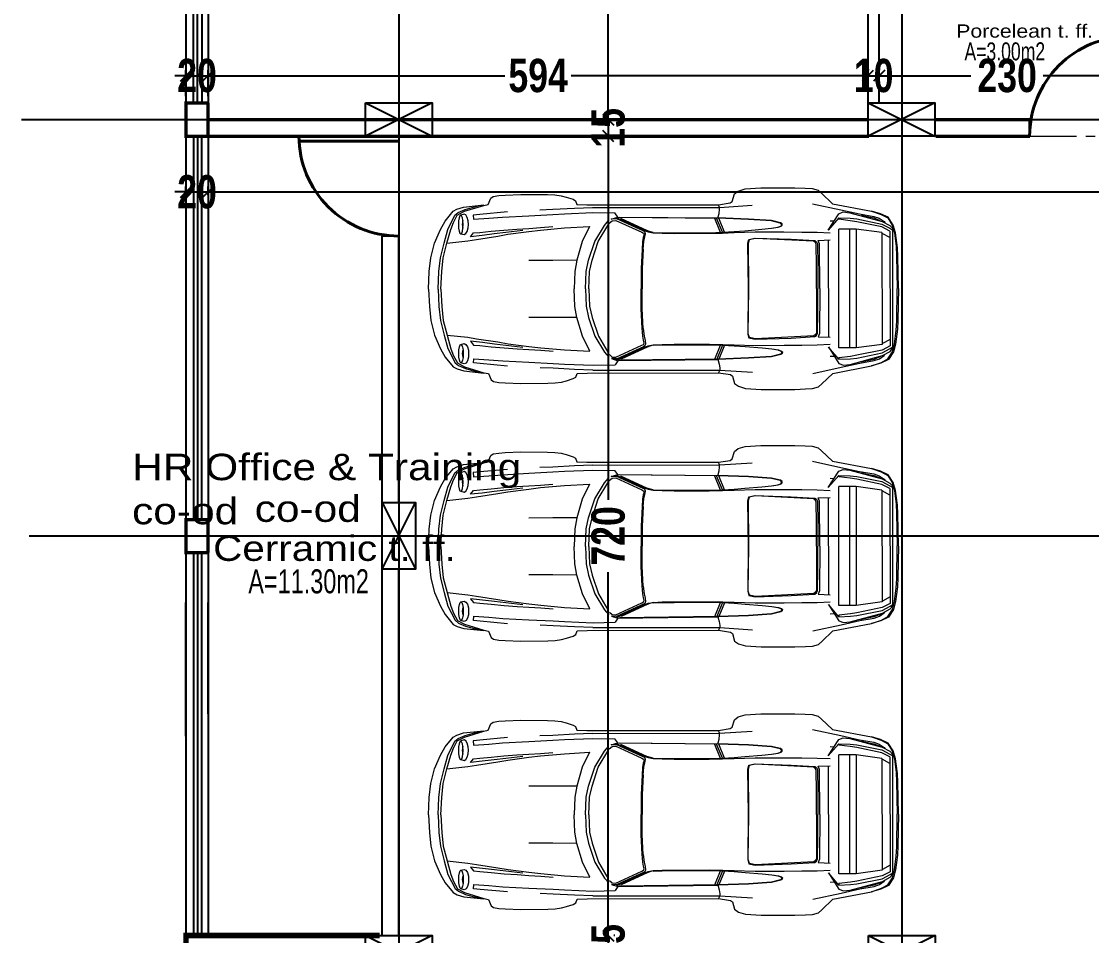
# Model space of a CAD drawing. Extents: x 285329 to 658348, y -83126 to -16980.
# Drawn here: x 331597 to 332560, y -40558 to -39735 of the extents above; entities that cross this region are included whole.
import ezdxf

# ---------------------------------------------------------------- set-up
doc = ezdxf.new("R2010")
doc.units = 0
doc.linetypes.add('CENTER', pattern=[50.8, 31.75, -6.35, 6.35, -6.35])
doc.layers.get('0').update_dxf_attribs({"linetype": 'CONTINUOUS'})
doc.layers.get('DEFPOINTS').update_dxf_attribs({"color": 9, "linetype": 'CONTINUOUS'})
for name, color, linetype, lineweight in [('A-Axis', 1, 'CENTER', 9), ('A-Door', 5, 'CONTINUOUS', 15), ('A-text finishing', 6, 'CONTINUOUS', 13), ('A-text function', 30, 'CONTINUOUS', 20), ('FIGURES', 153, 'CONTINUOUS', 0), ('SECTION-ar', 131, 'CONTINUOUS', 40), ('VIS', 8, 'CONTINUOUS', 18)]:
    doc.layers.add(name, color=color, linetype=linetype, lineweight=lineweight)
for name, color, linetype in [('AXIS', 1, 'CONTINUOUS'), ('COLUMN', 5, 'CONTINUOUS'), ('FURNITURE', 4, 'CONTINUOUS'), ('TEXT', 3, 'CONTINUOUS'), ('WALL', 7, 'CONTINUOUS'), ('WALL1', 2, 'CONTINUOUS')]:
    doc.layers.add(name, color=color, linetype=linetype)
doc.styles.add('ARIAL', font='BOD_CB.TTF', dxfattribs={"width": 1.2})
doc.styles.add('CITYBLUEPRINT', font='cityb___.ttf', dxfattribs={"width": 0.8})
doc.styles.get("Standard").update_dxf_attribs({"font": 'sanss___.ttf', "height": 15})
doc.dimstyles.new('50', dxfattribs={"dimtxt": 30, "dimasz": 10, "dimexe": 5, "dimexo": 6, "dimgap": 5, "dimtad": 0, "dimdec": 0, "dimdsep": 46, "dimtxsty": 'CITYBLUEPRINT', "dimblk1": 'OBLIQUE', "dimblk2": 'OBLIQUE', "dimsah": 1, "dimcen": 0.05, "dimdle": 0.03, "dimclre": 22, "dimclrt": 7, "dimadec": 0, "dimazin": 0, "dimtfac": 1, "dimtdec": 0, "dimtix": 1, "dimtmove": 0, "dimatfit": 3, "dimldrblk": 'OBLIQUE', "dimfxl": 1, "dimtolj": 1, "dimtzin": 0, "dimarcsym": 0})

# ---------------------------------------------------------------- blocks, each defined once
blk = doc.blocks.new('XREF1$0$02PCAR09')
at = {"color": 0, "linetype": 'ByBlock'}
for p, q in [((-138.14, 34.83), (-139.39, 33.77)), ((-136.04, 35.43), (-138.14, 34.83)), ((-133.57, 35.58), (-136.04, 35.43)), ((-129.86, 35.7), (-133.57, 35.58)), ((-117.88, 35.7), (-129.86, 35.7)), ((-112.33, 35.34), (-117.88, 35.7)), ((-109.85, 34.59), (-112.33, 35.34)), ((-108.47, 33.6), (-109.85, 34.59)), ((-139.39, 33.77), (-143.26, 30.05)), ((-107.73, 30.95), (-108.47, 33.6)), ((-107, 30.43), (-107.73, 30.95)), ((-102.8, 29.76), (-107, 30.43)), ((-52.16, 31.23), (-52.64, 29.95)), ((-51.29, 31.76), (-52.16, 31.23)), ((-48.85, 32.53), (-51.29, 31.76)), ((-47.09, 33.02), (-48.85, 32.53)), ((-44.85, 33.29), (-47.09, 33.02)), ((-42.26, 33.45), (-44.85, 33.29)), ((-32.75, 33.53), (-42.26, 33.45)), ((-27.18, 33.31), (-32.75, 33.53)), ((-24.96, 33.14), (-27.18, 33.31)), ((-22.98, 32.83), (-24.96, 33.14)), ((-22.13, 32.24), (-22.98, 32.83)), ((-21.22, 30), (-22.13, 32.24)), ((-149.39, 26.87), (-160.88, 23.8)), ((-157.04, 27.42), (-160.49, 26.23)), ((-160.29, 26.5), (-157.04, 27.42)), ((-143.26, 30.05), (-157.04, 27.42)), ((-146.25, 27.9), (-152.81, 26.43)), ((-147.04, 27.13), (-149.39, 26.87)), ((-145.43, 26.52), (-147.04, 27.13)), ((-136.16, 30.07), (-146.25, 27.9)), ((-103.18, 28.82), (-114.79, 29.59)), ((-103.18, 28.82), (-102.8, 29.76)), ((-58.2, 28.79), (-103.18, 28.82)), ((-103.18, 28.09), (-103.18, 28.82)), ((-103.06, 26.7), (-103.18, 28.09)), ((-102.68, 25.44), (-103.06, 26.7)), ((-56.22, 29.83), (-102.8, 29.76)), ((-67.1, 25.46), (-66.11, 26.89)), ((-58.32, 27.06), (-66.11, 26.89)), ((-48.2, 26.63), (-58.32, 27.06)), ((-58.2, 28.77), (-51.78, 28.55)), ((-52.64, 29.95), (-56.22, 29.83)), ((-51.78, 28.55), (-44.15, 28.14)), ((-44.15, 26.41), (-48.2, 26.63)), ((-44.15, 28.14), (-39.54, 27.93)), ((-28.03, 27.35), (-18.29, 26.45)), ((-19.65, 29.66), (-21.22, 30)), ((-12.48, 29.04), (-19.65, 29.78)), ((-12.79, 27.56), (-19.65, 29.66)), ((-13.04, 28.18), (-17.96, 29.55)), ((-10.59, 27.09), (-13.04, 28.18)), ((-10.26, 26.19), (-12.79, 27.56)), ((-10.14, 28.29), (-12.48, 29.04)), ((-9.43, 26.13), (-10.59, 27.09)), ((-8.78, 27.56), (-10.14, 28.29)), ((-5.94, 24.09), (-8.78, 27.56)), ((-164.79, 22.49), (-162.98, 25.22)), ((-162.81, 24.98), (-164.42, 22.49)), ((-160.88, 23.8), (-163.6, 22.32)), ((-160.77, 22.81), (-163.6, 21.32)), ((-162.98, 25.22), (-160.29, 26.5)), ((-160.49, 26.23), (-162.81, 24.98)), ((-161.5, 23.73), (-161.74, 23.33)), ((-159.78, 24.91), (-161.5, 23.73)), ((-151.85, 24.65), (-160.77, 22.81)), ((-160.77, 21.82), (-151.85, 23.66)), ((-159.78, 24.24), (-160.17, 23.99)), ((-157.91, 25.53), (-159.78, 24.91)), ((-157.91, 25.01), (-159.78, 24.24)), ((-152.81, 26.43), (-157.91, 25.53)), ((-153.83, 25.85), (-157.91, 25.01)), ((-153.47, 26.28), (-153.83, 25.85)), ((-149.51, 24.91), (-151.85, 24.65)), ((-151.85, 23.66), (-149.51, 24.04)), ((-145.43, 25.03), (-149.51, 24.91)), ((-149.51, 24.04), (-145.43, 24.53)), ((-141.73, 20.71), (-145.43, 26.52)), ((-145.43, 25.03), (-141.73, 20.73)), ((-145.43, 24.53), (-145.43, 25.03)), ((-142.39, 24.02), (-143.85, 23.95)), ((-125.42, 22.45), (-125.37, 22.96)), ((-125.37, 22.96), (-124.86, 23.34)), ((-125.15, 22.43), (-125.13, 22.84)), ((-125.13, 22.84), (-124.69, 23.22)), ((-124.86, 23.34), (-121.58, 24.14)), ((-124.69, 23.22), (-121.6, 24.01)), ((-121.6, 24.01), (-113.44, 24.57)), ((-121.58, 24.14), (-113.44, 24.69)), ((-113.44, 24.69), (-102.68, 25.08)), ((-113.44, 24.57), (-102.68, 24.96)), ((-104.9, 20.03), (-102.9, 24.96)), ((-104.22, 19.99), (-102.17, 24.96)), ((-101.45, 24.96), (-103.47, 19.98)), ((-67.1, 25.44), (-102.68, 25.06)), ((-102.68, 25.08), (-102.68, 25.44)), ((-102.68, 24.94), (-67.65, 25.32)), ((-102.68, 25.06), (-102.68, 24.94)), ((-77.45, 20.66), (-68.24, 24.88)), ((-67.39, 24.89), (-76.59, 20.66)), ((-76.17, 20.52), (-66.86, 24.77)), ((-66.4, 24.24), (-75.65, 20.03)), ((-66.42, 25.2), (-67.39, 24.89)), ((-67.1, 25.54), (-67.1, 25.54)), ((-64.81, 24.72), (-67.1, 25.46)), ((-66.86, 24.77), (-65.78, 24.81)), ((-65.14, 24.16), (-66.4, 24.24)), ((-65.78, 24.81), (-64.81, 24.72)), ((-64.13, 23.29), (-65.14, 24.16)), ((-62.4, 22.49), (-63.89, 24.21)), ((-35.6, 25.95), (-44.15, 26.41)), ((-26.33, 25.46), (-35.6, 25.95)), ((-21.41, 25.08), (-26.33, 25.46)), ((-16.03, 24.72), (-21.41, 25.08)), ((-18.29, 26.45), (-15.88, 26.19)), ((-15.88, 26.19), (-16.03, 24.72)), ((-14.22, 22.91), (-14.12, 24.14)), ((-14.12, 21.68), (-14.22, 22.91)), ((-14.12, 24.14), (-13.76, 25.41)), ((-13.76, 25.41), (-13.28, 26.26)), ((-13.28, 26.26), (-12.67, 26.55)), ((-12.67, 26.55), (-11.49, 26.19)), ((-12.31, 22.86), (-12.22, 24.26)), ((-12.24, 21.56), (-12.31, 22.86)), ((-12.04, 22.86), (-12.24, 21.56)), ((-12.22, 24.26), (-12.07, 25.22)), ((-12.22, 24.26), (-12.04, 22.86)), ((-12.07, 25.22), (-11.81, 25.93)), ((-11.81, 25.93), (-11.49, 26.19)), ((-11.49, 26.19), (-11.18, 25.93)), ((-11.18, 25.93), (-10.93, 25.22)), ((-10.93, 25.22), (-10.74, 24.13)), ((-10.74, 24.13), (-10.69, 22.86)), ((-10.69, 22.86), (-10.74, 21.58)), ((-8.9, 23.63), (-10.26, 26.19)), ((-6.9, 21.08), (-9.43, 26.13)), ((-7.91, 21.15), (-8.9, 23.63)), ((-4.27, 21.14), (-5.94, 24.09)), ((-166.21, 14.44), (-165.56, 19.69)), ((-165.19, 19.69), (-165.8, 14.82)), ((-165.56, 19.69), (-164.79, 22.49)), ((-164.42, 22.49), (-165.19, 19.69)), ((-163.6, 22.32), (-164.59, 21.21)), ((-163.6, 21.32), (-164.59, 20.71)), ((-164.59, -21.21), (-164.59, 21.21)), ((-163.6, 20.33), (-160.77, 21.82)), ((-163.6, 20.33), (-163.6, -20.33)), ((-163.6, 18.05), (-160.88, 19.53)), ((-160.77, 19.82), (-151.61, 21.07)), ((-160.77, 19.82), (-160.77, -19.82)), ((-151.61, 21.07), (-151.61, -21.07)), ((-151.61, 21.07), (-145.43, 21.07)), ((-149.26, 21.07), (-149.26, -21.19)), ((-145.43, -21.07), (-145.43, 21.07)), ((-137.77, 19.96), (-142.39, 19.75)), ((-132.34, 20.03), (-137.77, 19.96)), ((-126.04, 20.1), (-132.34, 20.03)), ((-115.78, 20.11), (-126.04, 20.1)), ((-125.08, 22.11), (-125.42, 22.45)), ((-124.89, 22.11), (-125.15, 22.43)), ((-124.01, 21.73), (-125.08, 22.11)), ((-123.84, 21.73), (-124.89, 22.11)), ((-121.62, 21.38), (-124.01, 21.73)), ((-121.62, 21.38), (-123.84, 21.73)), ((-118.22, 21.03), (-121.62, 21.38)), ((-112.19, 20.51), (-118.22, 21.03)), ((-108.37, 19.87), (-115.78, 20.11)), ((-108.37, 20.23), (-112.19, 20.51)), ((-104.22, 19.99), (-108.37, 20.23)), ((-104.27, 19.73), (-108.37, 19.87)), ((-99.56, 19.65), (-104.27, 19.73)), ((-99.52, 19.84), (-104.22, 19.99)), ((-87.11, 19.64), (-99.56, 19.65)), ((-87.11, 19.87), (-99.52, 19.84)), ((-82.86, 19.87), (-87.11, 19.87)), ((-82.86, 19.72), (-87.11, 19.64)), ((-79.67, 19.98), (-82.86, 19.87)), ((-79.63, 19.86), (-82.86, 19.72)), ((-79.67, 19.96), (-78.74, 20.2)), ((-77.89, 20.2), (-79.63, 19.86)), ((-78.74, 20.2), (-77.45, 20.66)), ((-77.21, 20.44), (-77.89, 20.2)), ((-76.59, 20.66), (-77.21, 20.44)), ((-76.95, 19.52), (-76.71, 20.25)), ((-76.73, 18.37), (-76.95, 19.52)), ((-76.71, 20.25), (-76.17, 20.52)), ((-76.22, 19.69), (-76.44, 19.24)), ((-76.44, 19.24), (-76.15, 18.22)), ((-75.65, 20.03), (-76.22, 19.69)), ((-60.22, 16.82), (-63.6, 22.49)), ((-58.97, 16.82), (-62.4, 22.49)), ((-57.13, 22.11), (-54.53, 16.8)), ((-48.2, 21.63), (-57.13, 22.11)), ((-39.78, 20.85), (-48.2, 21.63)), ((-39.78, 21.75), (-44.12, 22.11)), ((-35.6, 21.46), (-39.78, 21.75)), ((-35.6, 20.37), (-39.78, 20.85)), ((-31.38, 21.21), (-35.6, 21.46)), ((-28.21, 19.38), (-35.6, 20.37)), ((-33.48, 20.69), (-27.45, 19.99)), ((-26.79, 20.88), (-31.38, 21.21)), ((-24.62, 18.78), (-28.21, 19.38)), ((-27.45, 19.99), (-23.36, 19.5)), ((-22.2, 20.45), (-26.79, 20.88)), ((-23.36, 19.5), (-19.12, 18.97)), ((-18.2, 20.06), (-22.2, 20.45)), ((-19.12, 18.97), (-14.89, 18.51)), ((-16, 19.87), (-18.2, 20.06)), ((-14.89, 18.51), (-16, 19.87)), ((-13.76, 20.44), (-14.12, 21.68)), ((-13.28, 19.65), (-13.76, 20.44)), ((-12.67, 19.33), (-13.28, 19.65)), ((-11.49, 19.6), (-12.67, 19.33)), ((-12.07, 20.57), (-12.24, 21.58)), ((-11.81, 19.84), (-12.07, 20.57)), ((-11.49, 19.6), (-11.81, 19.84)), ((-11.18, 19.81), (-11.49, 19.6)), ((-10.93, 20.51), (-11.18, 19.81)), ((-10.74, 21.58), (-10.93, 20.51)), ((-6.56, 16.32), (-7.91, 21.15)), ((-5.57, 16.32), (-6.9, 21.08)), ((-2.17, 16.31), (-4.27, 21.14)), ((-138.14, 17.06), (-142.38, 17.26)), ((-141.73, 17.26), (-141.73, -17.16)), ((-138.66, 0), (-138.57, 15.9)), ((-138.57, 15.9), (-138.14, 17.06)), ((-137.9, 15.9), (-138.04, 8.28)), ((-137.51, 16.58), (-137.9, 15.9)), ((-137.56, 8.16), (-137.48, 15.78)), ((-136.98, 17.01), (-137.51, 16.58)), ((-137.48, 15.78), (-137.08, 16.44)), ((-137.08, 16.44), (-136.55, 16.78)), ((-128.55, 17.52), (-136.98, 17.01)), ((-136.55, 16.78), (-115.95, 17.82)), ((-115.76, 17.94), (-128.55, 17.52)), ((-115.95, 17.82), (-113.73, 17.36)), ((-113.56, 17.48), (-115.76, 17.94)), ((-113.73, 17.36), (-113.35, 15.95)), ((-113.2, 16.07), (-113.56, 17.48)), ((-113.4, -0.02), (-113.2, 16.07)), ((-113.35, 15.95), (-113.4, 0.02)), ((-76.42, 16.82), (-76.73, 18.37)), ((-76.1, 14.07), (-76.42, 16.82)), ((-76.15, 18.22), (-75.93, 16.82)), ((-75.93, 16.82), (-75.72, 13.98)), ((-60.22, 16.82), (-60.22, 16.82)), ((-58, 10.14), (-60.22, 16.82)), ((-56.75, 10.14), (-58.97, 16.82)), ((-54.53, 16.8), (-52.55, 10.14)), ((-17.01, 17.6), (-24.62, 18.78)), ((-13.95, 17.11), (-17.01, 17.6)), ((-6.56, 16.32), (-13.95, 17.11)), ((-5.26, 11.13), (-6.56, 16.32)), ((-4.27, 11.13), (-5.57, 16.32)), ((-0.87, 11.13), (-2.17, 16.31)), ((-166.35, 11.22), (-166.21, 14.44)), ((-165.94, 11.59), (-166.08, 0)), ((-165.8, 14.82), (-165.94, 11.59)), ((-76.1, 14.07), (-75.74, 7.15)), ((-75.72, 13.98), (-75.43, 7.15)), ((-166.57, 0.02), (-166.35, 11.22)), ((-138.04, 8.28), (-138.04, 0)), ((-137.56, 0), (-137.56, 8.16)), ((-57.13, 6.18), (-58, 10.14)), ((-55.9, 6.18), (-56.75, 10.14)), ((-52.55, 10.14), (-44.12, 10.09)), ((-52.55, 10.14), (-51.92, 6.18)), ((-44.12, 10.09), (-35.6, 10.09)), ((-4.7, 6.2), (-5.26, 11.13)), ((-3.7, 6.2), (-4.27, 11.13)), ((-0.31, 6.18), (-0.87, 11.13)), ((-75.74, 7.15), (-75.77, 0)), ((-75.43, 7.15), (-75.4, 0)), ((-56.89, 0), (-57.13, 6.18)), ((-55.64, 0), (-55.9, 6.18)), ((-51.92, 6.18), (-51.68, 0)), ((-4.39, 0), (-4.7, 6.2)), ((-3.4, 0), (-3.7, 6.2)), ((0, 0), (-0.31, 6.18)), ((-165.94, -11.59), (-166.08, 0)), ((-138.66, 0), (-138.57, -15.9)), ((-138.04, -8.28), (-138.04, 0)), ((-137.56, 0), (-137.56, -8.16)), ((-113.4, 0.02), (-113.2, -16.07)), ((-75.74, -7.15), (-75.77, 0)), ((-75.43, -7.15), (-75.4, 0)), ((-56.89, 0), (-57.13, -6.18)), ((-55.64, 0), (-55.9, -6.18)), ((-51.92, -6.18), (-51.68, 0)), ((-4.39, 0), (-4.7, -6.2)), ((-3.4, 0), (-3.7, -6.2)), ((0, 0), (-0.31, -6.18)), ((-166.57, -0.02), (-166.35, -11.22)), ((-113.35, -15.95), (-113.4, -0.02)), ((-76.1, -14.07), (-75.74, -7.15)), ((-75.72, -13.98), (-75.43, -7.15)), ((-57.13, -6.18), (-58, -10.14)), ((-55.9, -6.18), (-56.75, -10.14)), ((-52.55, -10.14), (-51.92, -6.18)), ((-4.7, -6.2), (-5.26, -11.13)), ((-3.7, -6.2), (-4.27, -11.13)), ((-0.31, -6.18), (-0.87, -11.13)), ((-166.35, -11.22), (-166.21, -14.44)), ((-137.9, -15.9), (-138.04, -8.28)), ((-137.56, -8.16), (-137.48, -15.78)), ((-58, -10.14), (-60.22, -16.82)), ((-56.75, -10.14), (-58.97, -16.82)), ((-54.53, -16.8), (-52.55, -10.14)), ((-52.55, -10.14), (-44.12, -10.09)), ((-44.12, -10.09), (-35.6, -10.09)), ((-5.26, -11.13), (-6.56, -16.32)), ((-4.27, -11.13), (-5.57, -16.32)), ((-0.87, -11.13), (-2.17, -16.31)), ((-166.21, -14.44), (-165.56, -19.69)), ((-165.8, -14.82), (-165.94, -11.59)), ((-165.19, -19.69), (-165.8, -14.82)), ((-76.1, -14.07), (-76.42, -16.82)), ((-75.93, -16.82), (-75.72, -13.98)), ((-163.6, -18.05), (-160.88, -19.53)), ((-138.14, -17.06), (-142.38, -17.26)), ((-138.57, -15.9), (-138.14, -17.06)), ((-137.51, -16.58), (-137.9, -15.9)), ((-136.98, -17.01), (-137.51, -16.58)), ((-137.48, -15.78), (-137.08, -16.44)), ((-137.08, -16.44), (-136.55, -16.78)), ((-128.55, -17.52), (-136.98, -17.01)), ((-136.55, -16.78), (-115.95, -17.82)), ((-115.76, -17.94), (-128.55, -17.52)), ((-115.95, -17.82), (-113.73, -17.36)), ((-113.56, -17.48), (-115.76, -17.94)), ((-113.73, -17.36), (-113.35, -15.95)), ((-113.2, -16.07), (-113.56, -17.48)), ((-76.73, -18.37), (-76.95, -19.52)), ((-76.42, -16.82), (-76.73, -18.37)), ((-76.44, -19.24), (-76.15, -18.22)), ((-76.15, -18.22), (-75.93, -16.82)), ((-60.22, -16.82), (-63.6, -22.49)), ((-58.97, -16.82), (-62.4, -22.49)), ((-60.22, -16.82), (-60.22, -16.82)), ((-57.13, -22.11), (-54.53, -16.8)), ((-24.62, -18.78), (-28.21, -19.38)), ((-17.01, -17.6), (-24.62, -18.78)), ((-19.12, -18.97), (-14.89, -18.51)), ((-13.95, -17.11), (-17.01, -17.6)), ((-14.89, -18.51), (-16, -19.87)), ((-6.56, -16.32), (-13.95, -17.11)), ((-6.56, -16.32), (-7.91, -21.15)), ((-5.57, -16.32), (-6.9, -21.08)), ((-2.17, -16.31), (-4.27, -21.14)), ((-165.56, -19.69), (-164.79, -22.49)), ((-164.42, -22.49), (-165.19, -19.69)), ((-164.79, -22.49), (-162.98, -25.22)), ((-163.6, -21.32), (-164.59, -20.71)), ((-163.6, -22.32), (-164.59, -21.21)), ((-162.81, -24.98), (-164.42, -22.49)), ((-163.6, -20.33), (-160.77, -21.82)), ((-160.77, -22.81), (-163.6, -21.32)), ((-160.88, -23.8), (-163.6, -22.32)), ((-160.77, -19.82), (-151.61, -21.07)), ((-160.77, -21.82), (-151.85, -23.66)), ((-151.61, -21.07), (-145.43, -21.07)), ((-141.73, -20.71), (-145.43, -26.52)), ((-145.43, -25.03), (-141.73, -20.73)), ((-137.77, -19.96), (-142.39, -19.75)), ((-132.34, -20.03), (-137.77, -19.96)), ((-126.04, -20.1), (-132.34, -20.03)), ((-115.78, -20.11), (-126.04, -20.1)), ((-125.08, -22.11), (-125.42, -22.45)), ((-125.42, -22.45), (-125.37, -22.96)), ((-124.89, -22.11), (-125.15, -22.43)), ((-125.15, -22.43), (-125.13, -22.84)), ((-124.01, -21.73), (-125.08, -22.11)), ((-123.84, -21.73), (-124.89, -22.11)), ((-121.62, -21.38), (-124.01, -21.73)), ((-121.62, -21.38), (-123.84, -21.73)), ((-118.22, -21.03), (-121.62, -21.38)), ((-112.19, -20.51), (-118.22, -21.03)), ((-108.37, -19.87), (-115.78, -20.11)), ((-108.37, -20.23), (-112.19, -20.51)), ((-104.27, -19.73), (-108.37, -19.87)), ((-104.22, -19.99), (-108.37, -20.23)), ((-104.9, -20.03), (-102.9, -24.96)), ((-99.56, -19.65), (-104.27, -19.73)), ((-99.52, -19.84), (-104.22, -19.99)), ((-104.22, -19.99), (-102.17, -24.96)), ((-101.45, -24.96), (-103.47, -19.98)), ((-87.11, -19.64), (-99.56, -19.65)), ((-87.11, -19.87), (-99.52, -19.84)), ((-82.86, -19.72), (-87.11, -19.64)), ((-82.86, -19.87), (-87.11, -19.87)), ((-79.63, -19.86), (-82.86, -19.72)), ((-79.67, -19.98), (-82.86, -19.87)), ((-79.67, -19.96), (-78.74, -20.2)), ((-77.89, -20.2), (-79.63, -19.86)), ((-78.74, -20.2), (-77.45, -20.66)), ((-77.21, -20.44), (-77.89, -20.2)), ((-77.45, -20.66), (-68.24, -24.88)), ((-76.59, -20.66), (-77.21, -20.44)), ((-76.95, -19.52), (-76.71, -20.25)), ((-76.71, -20.25), (-76.17, -20.52)), ((-67.39, -24.89), (-76.59, -20.66)), ((-76.22, -19.69), (-76.44, -19.24)), ((-75.65, -20.03), (-76.22, -19.69)), ((-76.17, -20.52), (-66.86, -24.77)), ((-66.4, -24.24), (-75.65, -20.03)), ((-62.4, -22.49), (-63.89, -24.21)), ((-48.2, -21.63), (-57.13, -22.11)), ((-39.78, -20.85), (-48.2, -21.63)), ((-39.78, -21.75), (-44.12, -22.11)), ((-35.6, -20.37), (-39.78, -20.85)), ((-35.6, -21.46), (-39.78, -21.75)), ((-28.21, -19.38), (-35.6, -20.37)), ((-31.38, -21.21), (-35.6, -21.46)), ((-33.48, -20.69), (-27.45, -19.99)), ((-26.79, -20.88), (-31.38, -21.21)), ((-27.45, -19.99), (-23.36, -19.5)), ((-22.2, -20.45), (-26.79, -20.88)), ((-23.36, -19.5), (-19.12, -18.97)), ((-18.2, -20.06), (-22.2, -20.45)), ((-16, -19.87), (-18.2, -20.06)), ((-14.12, -21.68), (-14.22, -22.91)), ((-13.76, -20.44), (-14.12, -21.68)), ((-13.28, -19.65), (-13.76, -20.44)), ((-12.67, -19.33), (-13.28, -19.65)), ((-11.49, -19.6), (-12.67, -19.33)), ((-12.24, -21.56), (-12.31, -22.86)), ((-12.07, -20.57), (-12.24, -21.58)), ((-12.04, -22.86), (-12.24, -21.56)), ((-11.81, -19.84), (-12.07, -20.57)), ((-11.49, -19.6), (-11.81, -19.84)), ((-11.18, -19.81), (-11.49, -19.6)), ((-10.93, -20.51), (-11.18, -19.81)), ((-10.74, -21.58), (-10.93, -20.51)), ((-10.69, -22.86), (-10.74, -21.58)), ((-6.9, -21.08), (-9.43, -26.13)), ((-7.91, -21.15), (-8.9, -23.63)), ((-4.27, -21.14), (-5.94, -24.09)), ((-162.98, -25.22), (-160.29, -26.5)), ((-160.49, -26.23), (-162.81, -24.98)), ((-161.5, -23.73), (-161.74, -23.33)), ((-159.78, -24.91), (-161.5, -23.73)), ((-149.39, -26.87), (-160.88, -23.8)), ((-151.85, -24.65), (-160.77, -22.81)), ((-157.04, -27.42), (-160.49, -26.23)), ((-160.29, -26.5), (-157.04, -27.42)), ((-159.78, -24.24), (-160.17, -23.99)), ((-157.91, -25.01), (-159.78, -24.24)), ((-157.91, -25.53), (-159.78, -24.91)), ((-153.83, -25.85), (-157.91, -25.01)), ((-152.81, -26.43), (-157.91, -25.53)), ((-153.47, -26.28), (-153.83, -25.85)), ((-146.25, -27.9), (-152.81, -26.43)), ((-151.85, -23.66), (-149.51, -24.04)), ((-149.51, -24.91), (-151.85, -24.65)), ((-149.51, -24.04), (-145.43, -24.53)), ((-145.43, -25.03), (-149.51, -24.91)), ((-145.43, -26.52), (-147.04, -27.13)), ((-145.43, -24.53), (-145.43, -25.03)), ((-142.39, -24.02), (-143.85, -23.95)), ((-125.37, -22.96), (-124.86, -23.34)), ((-125.13, -22.84), (-124.69, -23.22)), ((-124.86, -23.34), (-121.58, -24.14)), ((-124.69, -23.22), (-121.6, -24.01)), ((-121.6, -24.01), (-113.44, -24.57)), ((-121.58, -24.14), (-113.44, -24.69)), ((-113.44, -24.57), (-102.68, -24.96)), ((-113.44, -24.69), (-102.68, -25.08)), ((-102.68, -25.44), (-103.06, -26.7)), ((-102.68, -25.06), (-102.68, -24.94)), ((-102.68, -24.94), (-67.65, -25.32)), ((-67.1, -25.44), (-102.68, -25.06)), ((-102.68, -25.08), (-102.68, -25.44)), ((-66.42, -25.2), (-67.39, -24.89)), ((-64.81, -24.72), (-67.1, -25.46)), ((-67.1, -25.46), (-66.11, -26.89)), ((-67.1, -25.54), (-67.1, -25.54)), ((-66.86, -24.77), (-65.78, -24.81)), ((-65.14, -24.16), (-66.4, -24.24)), ((-65.78, -24.81), (-64.81, -24.72)), ((-64.13, -23.29), (-65.14, -24.16)), ((-44.15, -26.41), (-48.2, -26.63)), ((-35.6, -25.95), (-44.15, -26.41)), ((-26.33, -25.46), (-35.6, -25.95)), ((-28.03, -27.35), (-18.29, -26.45)), ((-21.41, -25.08), (-26.33, -25.46)), ((-16.03, -24.72), (-21.41, -25.08)), ((-18.29, -26.45), (-15.88, -26.19)), ((-15.88, -26.19), (-16.03, -24.72)), ((-14.22, -22.91), (-14.12, -24.14)), ((-14.12, -24.14), (-13.76, -25.41)), ((-13.76, -25.41), (-13.28, -26.26)), ((-13.28, -26.26), (-12.67, -26.55)), ((-10.26, -26.19), (-12.79, -27.56)), ((-12.67, -26.55), (-11.49, -26.19)), ((-12.31, -22.86), (-12.22, -24.26)), ((-12.22, -24.26), (-12.04, -22.86)), ((-12.22, -24.26), (-12.07, -25.22)), ((-12.07, -25.22), (-11.81, -25.93)), ((-11.81, -25.93), (-11.49, -26.19)), ((-11.49, -26.19), (-11.18, -25.93)), ((-11.18, -25.93), (-10.93, -25.22)), ((-10.93, -25.22), (-10.74, -24.13)), ((-10.74, -24.13), (-10.69, -22.86)), ((-9.43, -26.13), (-10.59, -27.09)), ((-8.9, -23.63), (-10.26, -26.19)), ((-5.94, -24.09), (-8.78, -27.56)), ((-143.26, -30.05), (-157.04, -27.42)), ((-147.04, -27.13), (-149.39, -26.87)), ((-136.16, -30.07), (-146.25, -27.9)), ((-139.39, -33.77), (-143.26, -30.05)), ((-103.18, -28.82), (-114.79, -29.59)), ((-102.8, -29.76), (-107, -30.43)), ((-103.06, -26.7), (-103.18, -28.09)), ((-103.18, -28.09), (-103.18, -28.82)), ((-58.2, -28.79), (-103.18, -28.82)), ((-103.18, -28.82), (-102.8, -29.76)), ((-56.22, -29.83), (-102.8, -29.76)), ((-58.32, -27.06), (-66.11, -26.89)), ((-48.2, -26.63), (-58.32, -27.06)), ((-58.2, -28.77), (-51.78, -28.55)), ((-52.64, -29.95), (-56.22, -29.83)), ((-52.16, -31.23), (-52.64, -29.95)), ((-51.78, -28.55), (-44.15, -28.14)), ((-44.15, -28.14), (-39.54, -27.93)), ((-21.22, -30), (-22.13, -32.24)), ((-19.65, -29.66), (-21.22, -30)), ((-12.79, -27.56), (-19.65, -29.66)), ((-12.48, -29.04), (-19.65, -29.78)), ((-13.04, -28.18), (-17.96, -29.55)), ((-10.59, -27.09), (-13.04, -28.18)), ((-10.14, -28.29), (-12.48, -29.04)), ((-8.78, -27.56), (-10.14, -28.29)), ((-138.14, -34.83), (-139.39, -33.77)), ((-108.47, -33.6), (-109.85, -34.59)), ((-107.73, -30.95), (-108.47, -33.6)), ((-107, -30.43), (-107.73, -30.95)), ((-51.29, -31.76), (-52.16, -31.23)), ((-48.85, -32.53), (-51.29, -31.76)), ((-47.09, -33.02), (-48.85, -32.53)), ((-44.85, -33.29), (-47.09, -33.02)), ((-42.26, -33.45), (-44.85, -33.29)), ((-32.75, -33.53), (-42.26, -33.45)), ((-27.18, -33.31), (-32.75, -33.53)), ((-24.96, -33.14), (-27.18, -33.31)), ((-22.98, -32.83), (-24.96, -33.14)), ((-22.13, -32.24), (-22.98, -32.83)), ((-136.04, -35.43), (-138.14, -34.83)), ((-133.57, -35.58), (-136.04, -35.43)), ((-129.86, -35.7), (-133.57, -35.58)), ((-117.88, -35.7), (-129.86, -35.7)), ((-112.33, -35.34), (-117.88, -35.7)), ((-109.85, -34.59), (-112.33, -35.34))]:
    blk.add_line(p, q, dxfattribs=at)
blk = doc.blocks.new('COLUMN')
at = {"layer": 'AXIS'}
for p, q in [((236924.7, -9644.26), (236984.7, -9674.26)), ((236984.7, -9644.26), (236924.7, -9674.26))]:
    blk.add_line(p, q, dxfattribs=at)
at = {"layer": 'COLUMN'}
blk.add_lwpolyline([(236924.7, -9644.26), (236984.7, -9644.26), (236984.7, -9674.26), (236924.7, -9674.26)], close=True, dxfattribs=at)
blk = doc.blocks.new('cbcb')
at = {"layer": 'AXIS'}
for p, q in [((327577.93, -10741.62), (327577.95, -14318.5)), ((328030.95, -10741.69), (328030.42, -14326.06)), ((327238.21, -11454.5), (329573.73, -11454.5)), ((327245.11, -11829.25), (329571.96, -11829.25))]:
    blk.add_line(p, q, dxfattribs=at)
at = {"layer": 'WALL', "linetype": 'Continuous'}
for p in [(90623.25, -1795.24), (91075.72, -1795.24), (90623.17, -2544.71), (91075.96, -2544.71)]:
    blk.add_blockref('COLUMN', p, dxfattribs=at)
at = {"layer": 'WALL', "linetype": 'Continuous', "rotation": 90}
blk.add_blockref('COLUMN', (317918.69, -248783.95), dxfattribs=at)
blk = doc.blocks.new('D70')
at = {"layer": 'A-Axis'}
blk.add_line((307725.06, -30884.76), (307725.06, -30817.08), dxfattribs=at)
at = {"layer": 'A-Door'}
for p, q in [((307725.06, -30817.08), (307725.06, -30820.45)), ((307792.75, -30817.08), (307792.75, -30820.45))]:
    blk.add_line(p, q, dxfattribs=at)
at = {"layer": 'SECTION-ar', "ltscale": 20}
for p, q in [((307725.06, -30817.08), (307792.75, -30817.08)), ((307792.75, -30820.45), (307725.06, -30820.45))]:
    blk.add_line(p, q, dxfattribs=at)
at = {"layer": 'SECTION-ar', "ltscale": 20, "extrusion": (0, 0, -1)}
blk.add_ellipse((307725.06, -30817.08), major_axis=(-47.86, 47.86), ratio=1, start_param=2.356194, end_param=3.926991, dxfattribs=at)
blk = doc.blocks.new('_Oblique')
at = {"color": 0, "lineweight": -2}
blk.add_line((-0.5, -0.5), (0.5, 0.5), dxfattribs=at)
blk = doc.blocks.new('*D2918')
at = {"layer": 'DEFPOINTS', "color": 0, "linetype": 'Continuous', "lineweight": 5, "transparency": 16777216}
for p in [(332139.76, -39340.19), (332124.97, -39823.54), (332124.97, -39823.54)]:
    blk.add_point(p, dxfattribs=at)
at = {"layer": 'VIS', "color": 22, "linetype": 'Continuous', "lineweight": -2, "transparency": 16777216}
for p, q in [((332133.76, -39340.19), (332119.97, -39340.19)), ((332118.97, -39823.54), (332119.97, -39823.54))]:
    blk.add_line(p, q, dxfattribs=at)
at = {"layer": 'VIS', "color": 0, "linetype": 'Continuous', "lineweight": -2, "transparency": 16777216}
for p, q in [((332124.97, -39340.16), (332124.97, -39551.13)), ((332124.97, -39823.57), (332124.97, -39612.6))]:
    blk.add_line(p, q, dxfattribs=at)
at = {"layer": 'VIS', "color": 0, "linetype": 'Continuous', "lineweight": -2, "transparency": 16777216, "xscale": 10, "yscale": 10, "zscale": 10}
for p, rotation in [((332124.97, -39340.19), 90), ((332124.97, -39823.54), 270)]:
    blk.add_blockref('_Oblique', p, dxfattribs=dict(at, rotation=rotation))
at = {"layer": 'VIS', "color": 7, "linetype": 'Continuous', "lineweight": 5, "transparency": 16777216, "insert": (332124.97, -39581.86), "char_height": 30, "attachment_point": 5, "rotation": 90, "style": 'CITYBLUEPRINT'}
blk.add_mtext('\\A1;483', dxfattribs=at)
blk = doc.blocks.new('*D2919')
at = {"layer": 'DEFPOINTS', "color": 0, "linetype": 'Continuous', "lineweight": 5, "transparency": 16777216}
for p in [(332124.97, -39823.54), (332124.97, -39838.54), (332124.97, -39838.54)]:
    blk.add_point(p, dxfattribs=at)
at = {"layer": 'VIS', "color": 0, "linetype": 'Continuous', "lineweight": -2, "transparency": 16777216}
for p, q in [((332124.97, -39823.54), (332124.97, -39813.54)), ((332124.97, -39823.54), (332124.97, -39838.54)), ((332124.97, -39838.54), (332124.97, -39848.54))]:
    blk.add_line(p, q, dxfattribs=at)
at = {"layer": 'VIS', "color": 22, "linetype": 'Continuous', "lineweight": -2, "transparency": 16777216}
for p, q in [((332118.97, -39823.54), (332119.97, -39823.54)), ((332118.97, -39838.54), (332119.97, -39838.54))]:
    blk.add_line(p, q, dxfattribs=at)
at = {"layer": 'VIS', "color": 0, "linetype": 'Continuous', "lineweight": -2, "transparency": 16777216, "xscale": 10, "yscale": 10, "zscale": 10}
for p, rotation in [((332124.97, -39823.54), 270), ((332124.97, -39838.54), 90)]:
    blk.add_blockref('_Oblique', p, dxfattribs=dict(at, rotation=rotation))
at = {"layer": 'VIS', "color": 7, "linetype": 'Continuous', "lineweight": 5, "transparency": 16777216, "insert": (332124.97, -39831.04), "char_height": 30, "attachment_point": 5, "rotation": 90, "style": 'CITYBLUEPRINT'}
blk.add_mtext('\\A1;15', dxfattribs=at)
blk = doc.blocks.new('*D2920')
at = {"layer": 'DEFPOINTS', "color": 0, "linetype": 'Continuous', "lineweight": 5, "transparency": 16777216}
for p in [(332124.97, -39838.54), (332124.97, -40558.17), (332124.97, -40558.17)]:
    blk.add_point(p, dxfattribs=at)
at = {"layer": 'VIS', "color": 22, "linetype": 'Continuous', "lineweight": -2, "transparency": 16777216}
for p, q in [((332118.97, -39838.54), (332119.97, -39838.54)), ((332130.97, -40558.17), (332129.97, -40558.17))]:
    blk.add_line(p, q, dxfattribs=at)
at = {"layer": 'VIS', "color": 0, "linetype": 'Continuous', "lineweight": -2, "transparency": 16777216}
for p, q in [((332124.97, -39838.51), (332124.97, -40165.73)), ((332124.97, -40558.2), (332124.97, -40230.99))]:
    blk.add_line(p, q, dxfattribs=at)
at = {"layer": 'VIS', "color": 0, "linetype": 'Continuous', "lineweight": -2, "transparency": 16777216, "xscale": 10, "yscale": 10, "zscale": 10}
for p, rotation in [((332124.97, -39838.54), 90), ((332124.97, -40558.17), 270)]:
    blk.add_blockref('_Oblique', p, dxfattribs=dict(at, rotation=rotation))
at = {"layer": 'VIS', "color": 7, "linetype": 'Continuous', "lineweight": 5, "transparency": 16777216, "insert": (332124.97, -40198.36), "char_height": 30, "attachment_point": 5, "rotation": 90, "style": 'CITYBLUEPRINT'}
blk.add_mtext('\\A1;720', dxfattribs=at)
blk = doc.blocks.new('*D2921')
at = {"layer": 'DEFPOINTS', "color": 0, "linetype": 'Continuous', "lineweight": 5, "transparency": 16777216}
for p in [(332124.97, -40558.17), (332124.97, -40573.04), (332124.97, -40573.04)]:
    blk.add_point(p, dxfattribs=at)
at = {"layer": 'VIS', "color": 0, "linetype": 'Continuous', "lineweight": -2, "transparency": 16777216}
for p, q in [((332124.97, -40558.17), (332124.97, -40548.17)), ((332124.97, -40558.17), (332124.97, -40573.04)), ((332124.97, -40573.04), (332124.97, -40583.04))]:
    blk.add_line(p, q, dxfattribs=at)
at = {"layer": 'VIS', "color": 22, "linetype": 'Continuous', "lineweight": -2, "transparency": 16777216}
for p, q in [((332130.97, -40558.17), (332129.97, -40558.17)), ((332130.97, -40573.04), (332129.97, -40573.04))]:
    blk.add_line(p, q, dxfattribs=at)
at = {"layer": 'VIS', "color": 0, "linetype": 'Continuous', "lineweight": -2, "transparency": 16777216, "xscale": 10, "yscale": 10, "zscale": 10}
for p, rotation in [((332124.97, -40558.17), 270), ((332124.97, -40573.04), 90)]:
    blk.add_blockref('_Oblique', p, dxfattribs=dict(at, rotation=rotation))
at = {"layer": 'VIS', "color": 7, "linetype": 'Continuous', "lineweight": 5, "transparency": 16777216, "insert": (332124.97, -40565.61), "char_height": 30, "attachment_point": 5, "rotation": 90, "style": 'CITYBLUEPRINT'}
blk.add_mtext('\\A1;15', dxfattribs=at)
blk = doc.blocks.new('*D2959')
at = {"layer": 'DEFPOINTS', "color": 0, "linetype": 'Continuous', "lineweight": 5, "transparency": 16777216}
for p in [(331764.76, -39784.08), (331744.76, -39808.54), (331764.76, -39808.53)]:
    blk.add_point(p, dxfattribs=at)
at = {"layer": 'VIS', "color": 22, "linetype": 'Continuous', "lineweight": -2, "transparency": 16777216}
for p, q in [((331744.76, -39802.54), (331744.76, -39779.08)), ((331764.76, -39802.53), (331764.76, -39779.08))]:
    blk.add_line(p, q, dxfattribs=at)
at = {"layer": 'VIS', "color": 0, "linetype": 'Continuous', "lineweight": -2, "transparency": 16777216}
for p, q in [((331744.76, -39784.08), (331734.76, -39784.08)), ((331744.76, -39784.08), (331764.76, -39784.08)), ((331764.76, -39784.08), (331774.76, -39784.08))]:
    blk.add_line(p, q, dxfattribs=at)
at = {"layer": 'VIS', "color": 0, "linetype": 'Continuous', "lineweight": -2, "transparency": 16777216, "xscale": 10, "yscale": 10, "zscale": 10}
blk.add_blockref('_Oblique', (331744.76, -39784.08), dxfattribs=at)
at = {"layer": 'VIS', "color": 0, "linetype": 'Continuous', "lineweight": -2, "transparency": 16777216, "xscale": 10, "yscale": 10, "zscale": 10, "rotation": 180}
blk.add_blockref('_Oblique', (331764.76, -39784.08), dxfattribs=at)
at = {"layer": 'VIS', "color": 7, "linetype": 'Continuous', "lineweight": 5, "transparency": 16777216, "insert": (331754.76, -39784.08), "char_height": 30, "attachment_point": 5, "style": 'CITYBLUEPRINT'}
blk.add_mtext('\\A1;20', dxfattribs=at)
blk = doc.blocks.new('*D2960')
at = {"layer": 'DEFPOINTS', "color": 0, "linetype": 'Continuous', "lineweight": 5, "transparency": 16777216}
for p in [(332358.86, -39784.08), (332358.86, -39784.08), (331764.76, -39808.53)]:
    blk.add_point(p, dxfattribs=at)
at = {"layer": 'VIS', "color": 22, "linetype": 'Continuous', "lineweight": -2, "transparency": 16777216}
for p, q in [((331764.76, -39802.53), (331764.76, -39779.08)), ((332358.86, -39778.08), (332358.86, -39779.08))]:
    blk.add_line(p, q, dxfattribs=at)
at = {"layer": 'VIS', "color": 0, "linetype": 'Continuous', "lineweight": -2, "transparency": 16777216}
for p, q in [((331764.73, -39784.08), (332031.96, -39784.08)), ((332358.89, -39784.08), (332091.66, -39784.08))]:
    blk.add_line(p, q, dxfattribs=at)
at = {"layer": 'VIS', "color": 0, "linetype": 'Continuous', "lineweight": -2, "transparency": 16777216, "xscale": 10, "yscale": 10, "zscale": 10, "rotation": 180}
blk.add_blockref('_Oblique', (331764.76, -39784.08), dxfattribs=at)
at = {"layer": 'VIS', "color": 0, "linetype": 'Continuous', "lineweight": -2, "transparency": 16777216, "xscale": 10, "yscale": 10, "zscale": 10}
blk.add_blockref('_Oblique', (332358.86, -39784.08), dxfattribs=at)
at = {"layer": 'VIS', "color": 7, "linetype": 'Continuous', "lineweight": 5, "transparency": 16777216, "insert": (332061.81, -39784.08), "char_height": 30, "attachment_point": 5, "style": 'CITYBLUEPRINT'}
blk.add_mtext('\\A1;594', dxfattribs=at)
blk = doc.blocks.new('*D2961')
at = {"layer": 'DEFPOINTS', "color": 0, "linetype": 'Continuous', "lineweight": 5, "transparency": 16777216}
for p in [(332358.86, -39784.08), (332368.86, -39784.08), (332368.86, -39784.08)]:
    blk.add_point(p, dxfattribs=at)
at = {"layer": 'VIS', "color": 22, "linetype": 'Continuous', "lineweight": -2, "transparency": 16777216}
for p, q in [((332358.86, -39778.08), (332358.86, -39779.08)), ((332368.86, -39778.08), (332368.86, -39779.08))]:
    blk.add_line(p, q, dxfattribs=at)
at = {"layer": 'VIS', "color": 0, "linetype": 'Continuous', "lineweight": -2, "transparency": 16777216}
for p, q in [((332358.86, -39784.08), (332348.86, -39784.08)), ((332358.86, -39784.08), (332368.86, -39784.08)), ((332368.86, -39784.08), (332378.86, -39784.08))]:
    blk.add_line(p, q, dxfattribs=at)
at = {"layer": 'VIS', "color": 0, "linetype": 'Continuous', "lineweight": -2, "transparency": 16777216, "xscale": 10, "yscale": 10, "zscale": 10}
blk.add_blockref('_Oblique', (332358.86, -39784.08), dxfattribs=at)
at = {"layer": 'VIS', "color": 0, "linetype": 'Continuous', "lineweight": -2, "transparency": 16777216, "xscale": 10, "yscale": 10, "zscale": 10, "rotation": 180}
blk.add_blockref('_Oblique', (332368.86, -39784.08), dxfattribs=at)
at = {"layer": 'VIS', "color": 7, "linetype": 'Continuous', "lineweight": 5, "transparency": 16777216, "insert": (332363.86, -39784.08), "char_height": 30, "attachment_point": 5, "style": 'CITYBLUEPRINT'}
blk.add_mtext('\\A1;10', dxfattribs=at)
blk = doc.blocks.new('*D2962')
at = {"layer": 'DEFPOINTS', "color": 0, "linetype": 'Continuous', "lineweight": 5, "transparency": 16777216}
for p in [(332368.86, -39784.08), (332599.14, -39784.08), (332599.14, -39784.08)]:
    blk.add_point(p, dxfattribs=at)
at = {"layer": 'VIS', "color": 22, "linetype": 'Continuous', "lineweight": -2, "transparency": 16777216}
for p, q in [((332368.86, -39778.08), (332368.86, -39779.08)), ((332599.14, -39778.08), (332599.14, -39779.08))]:
    blk.add_line(p, q, dxfattribs=at)
at = {"layer": 'VIS', "color": 0, "linetype": 'Continuous', "lineweight": -2, "transparency": 16777216}
for p, q in [((332368.83, -39784.08), (332451.43, -39784.08)), ((332599.17, -39784.08), (332516.57, -39784.08))]:
    blk.add_line(p, q, dxfattribs=at)
at = {"layer": 'VIS', "color": 0, "linetype": 'Continuous', "lineweight": -2, "transparency": 16777216, "xscale": 10, "yscale": 10, "zscale": 10, "rotation": 180}
blk.add_blockref('_Oblique', (332368.86, -39784.08), dxfattribs=at)
at = {"layer": 'VIS', "color": 0, "linetype": 'Continuous', "lineweight": -2, "transparency": 16777216, "xscale": 10, "yscale": 10, "zscale": 10}
blk.add_blockref('_Oblique', (332599.14, -39784.08), dxfattribs=at)
at = {"layer": 'VIS', "color": 7, "linetype": 'Continuous', "lineweight": 5, "transparency": 16777216, "insert": (332484, -39784.08), "char_height": 30, "attachment_point": 5, "style": 'CITYBLUEPRINT'}
blk.add_mtext('\\A1;230', dxfattribs=at)
blk = doc.blocks.new('*D2970')
at = {"layer": 'DEFPOINTS', "color": 0, "linetype": 'Continuous', "lineweight": 5, "transparency": 16777216}
for p in [(331764.76, -39888.74), (331744.76, -39897.64), (331764.76, -39897.64)]:
    blk.add_point(p, dxfattribs=at)
at = {"layer": 'VIS', "color": 22, "linetype": 'Continuous', "lineweight": -2, "transparency": 16777216}
for p, q in [((331744.76, -39891.64), (331744.76, -39883.74)), ((331764.76, -39891.64), (331764.76, -39883.74))]:
    blk.add_line(p, q, dxfattribs=at)
at = {"layer": 'VIS', "color": 0, "linetype": 'Continuous', "lineweight": -2, "transparency": 16777216}
for p, q in [((331744.76, -39888.74), (331734.76, -39888.74)), ((331744.76, -39888.74), (331764.76, -39888.74)), ((331764.76, -39888.74), (331774.76, -39888.74))]:
    blk.add_line(p, q, dxfattribs=at)
at = {"layer": 'VIS', "color": 0, "linetype": 'Continuous', "lineweight": -2, "transparency": 16777216, "xscale": 10, "yscale": 10, "zscale": 10}
blk.add_blockref('_Oblique', (331744.76, -39888.74), dxfattribs=at)
at = {"layer": 'VIS', "color": 0, "linetype": 'Continuous', "lineweight": -2, "transparency": 16777216, "xscale": 10, "yscale": 10, "zscale": 10, "rotation": 180}
blk.add_blockref('_Oblique', (331764.76, -39888.74), dxfattribs=at)
at = {"layer": 'VIS', "color": 7, "linetype": 'Continuous', "lineweight": 5, "transparency": 16777216, "insert": (331754.76, -39888.74), "char_height": 30, "attachment_point": 5, "style": 'CITYBLUEPRINT'}
blk.add_mtext('\\A1;20', dxfattribs=at)
blk = doc.blocks.new('*D2971')
at = {"layer": 'DEFPOINTS', "color": 0, "linetype": 'Continuous', "lineweight": 5, "transparency": 16777216}
for p in [(333585.46, -39888.74), (333585.46, -39888.74), (331764.76, -39897.64)]:
    blk.add_point(p, dxfattribs=at)
at = {"layer": 'VIS', "color": 22, "linetype": 'Continuous', "lineweight": -2, "transparency": 16777216}
for p, q in [((331764.76, -39891.64), (331764.76, -39883.74)), ((333585.46, -39882.74), (333585.46, -39883.74))]:
    blk.add_line(p, q, dxfattribs=at)
at = {"layer": 'VIS', "color": 0, "linetype": 'Continuous', "lineweight": -2, "transparency": 16777216}
for p, q in [((331764.73, -39888.74), (332647.6, -39888.74)), ((333585.49, -39888.74), (332702.61, -39888.74))]:
    blk.add_line(p, q, dxfattribs=at)
at = {"layer": 'VIS', "color": 0, "linetype": 'Continuous', "lineweight": -2, "transparency": 16777216, "xscale": 10, "yscale": 10, "zscale": 10, "rotation": 180}
blk.add_blockref('_Oblique', (331764.76, -39888.74), dxfattribs=at)
at = {"layer": 'VIS', "color": 0, "linetype": 'Continuous', "lineweight": -2, "transparency": 16777216, "xscale": 10, "yscale": 10, "zscale": 10}
blk.add_blockref('_Oblique', (333585.46, -39888.74), dxfattribs=at)
at = {"layer": 'VIS', "color": 7, "linetype": 'Continuous', "lineweight": 5, "transparency": 16777216, "insert": (332675.11, -39888.74), "char_height": 30, "attachment_point": 5, "style": 'CITYBLUEPRINT'}
blk.add_mtext('\\A1;1821', dxfattribs=at)

msp = doc.modelspace()

# ---------------------------------------------------------------- linework, layer by layer
at = {"layer": 'FURNITURE', "ltscale": 3}
for points in [[(331744.76, -39353.78), (331744.76, -39808.54)], [(331759.07, -39353.78), (331759.07, -39808.54), (331751.42, -39808.54), (331751.42, -39353.78)], [(331764.76, -39353.78), (331764.76, -39808.53)], [(331744.76, -39838.54), (331744.76, -40558.01)], [(331744.76, -39838.54), (331744.76, -40258.74)], [(331759.07, -40183.83), (331759.07, -39838.54), (331751.42, -39838.54), (331751.42, -40183.83)], [(331764.76, -39838.54), (331764.76, -40558.01)], [(331764.76, -39838.54), (331764.76, -40258.74)], [(331751.42, -40213.29), (331751.42, -40558.01), (331759.07, -40558.01), (331759.07, -40213.29)], [(331744.76, -40378.49), (331744.76, -40258.41)], [(331764.76, -40358.49), (331764.76, -40258.41)]]:
    msp.add_lwpolyline(points, dxfattribs=at)
at = {"layer": 'WALL', "linetype": 'Continuous'}
for p, q in [((332358.86, -39808.54), (332358.86, -39668.51)), ((332368.86, -39808.54), (332368.86, -39678.51)), ((332504.27, -39833.54), (332504.27, -39823.54))]:
    msp.add_line(p, q, dxfattribs=at)
at = {"layer": 'WALL', "linetype": 'Continuous', "ltscale": 3}
for p, q in [((331921.38, -40558.01), (331921.38, -39928.42)), ((331936.38, -39928.42), (331921.38, -39928.42)), ((331936.38, -40168.29), (331936.38, -39928.42)), ((331936.38, -40558.01), (331936.38, -40228.29))]:
    msp.add_line(p, q, dxfattribs=at)
at = {"layer": 'WALL', "ltscale": 3}
msp.add_line((331859.2, -40558.01), (331949.2, -40558.01), dxfattribs=at)
at = {"layer": 'WALL', "linetype": 'Continuous', "ltscale": 3}
for points in [[(331764.76, -39758.49), (331764.76, -39808.53)], [(331744.76, -39839.29), (331744.76, -39823.54)], [(331764.76, -39839.29), (331764.76, -39823.54)], [(331744.76, -39839.29), (331744.76, -39839.29)], [(331744.76, -39839.29), (331744.76, -39839.29)], [(331764.76, -39839.29), (331764.76, -39839.29)]]:
    msp.add_lwpolyline(points, dxfattribs=at)
at = {"layer": 'WALL', "linetype": 'Continuous', "const_width": 3}
for points in [[(331764.76, -39808.54), (331744.76, -39808.54), (331744.76, -39823.54)], [(331764.76, -39808.54), (331764.76, -39823.54)], [(331764.76, -39838.54), (331744.76, -39838.54), (331744.76, -39823.54)], [(331764.76, -39838.54), (331764.76, -39823.54)], [(332359.66, -39823.54), (331764.76, -39823.54)], [(332504.26, -39823.54), (332418.86, -39823.54)], [(332359.66, -39838.54), (331764.76, -39838.54)], [(332504.66, -39838.54), (332419.66, -39838.54)], [(332504.66, -39838.54), (332419.66, -39838.54)], [(331764.76, -40183.83), (331744.76, -40183.83), (331744.76, -40198.83)], [(331764.76, -40183.83), (331764.76, -40198.83)], [(331764.76, -40213.29), (331744.76, -40213.29), (331744.76, -40198.29)], [(331764.76, -40213.29), (331764.76, -40198.29)]]:
    msp.add_lwpolyline(points, dxfattribs=at)
at = {"layer": 'WALL', "linetype": 'Continuous'}
for points in [[(331744.76, -39808.54), (331764.76, -39808.54), (331764.76, -39838.54), (331744.76, -39838.54)], [(331744.76, -40183.29), (331764.76, -40183.29), (331764.76, -40213.29), (331744.76, -40213.29)]]:
    msp.add_lwpolyline(points, close=True, dxfattribs=at)
at = {"layer": 'WALL', "linetype": 'Continuous', "ltscale": 3, "const_width": 5}
msp.add_lwpolyline([(331919.2, -40558.01), (331744.77, -40558.01), (331744.77, -40980.51), (331919.2, -40980.51)], dxfattribs=at)
at = {"layer": 'WALL1'}
for p, q in [((331755.25, -39808.54), (331755.25, -39353.78)), ((331755.25, -39838.54), (331755.25, -40183.83)), ((331755.25, -40213.29), (331755.25, -40558.01))]:
    msp.add_line(p, q, dxfattribs=at)

# ---------------------------------------------------------------- block references
at = {"layer": 'FIGURES', "lineweight": 0, "xscale": -2.539999999841102, "yscale": 2.539999999105928, "zscale": 2.540000000000873, "rotation": 0.0768424137829893}
for p in [(331963.07, -39976.17, -260.83), (331963.07, -40207.99, -260.83), (331963.07, -40449.53, -260.83)]:
    msp.add_blockref('XREF1$0$02PCAR09', p, dxfattribs=at)
at = {"layer": 'VIS', "linetype": 'Continuous', "lineweight": 5}
msp.add_blockref('cbcb', (4358.43, -28369.04), dxfattribs=at)
at = {"layer": 'WALL', "linetype": 'Continuous', "xscale": -1.327868852461163, "yscale": 1.327868852461163, "zscale": 1.327868852461163, "rotation": 270}
msp.add_blockref('D70', (373515.18, -448457.07), dxfattribs=at)
at = {"layer": 'WALL', "linetype": 'Continuous', "xscale": -1.327868852461163, "yscale": 1.327868852461163, "zscale": 1.327868852461163}
msp.add_blockref('D70', (740554.91, 1082.5), dxfattribs=at)

# ---------------------------------------------------------------- texts
at = {"layer": 'A-text finishing', "style": 'ARIAL', "width": 1.2}
for s, height, p in [('Porcelean t. ff.', 11.907, (332438.2, -39749.84)), ('Cerramic t. ff.', 22.68, (331769.24, -40220.84))]:
    msp.add_text(s, height=height, dxfattribs=at).set_placement(p)
at = {"layer": 'A-text function', "char_height": 23.814, "width": 413.3955, "attachment_point": 1, "style": 'ARIAL'}
for s, insert in [('HR Office & Training co-od ', (331696.28, -40124.36)), ('co-od ', (331806.65, -40161.89))]:
    msp.add_mtext(s, dxfattribs=dict(at, insert=insert))
at = {"layer": 'TEXT', "width": 0.7}
for s, height, p in [('A=3.00m2', 16.2, (332445.6, -39770.38)), ('A=11.30m2', 21.6, (331800.92, -40250.18))]:
    msp.add_text(s, height=height, rotation=0.12695, dxfattribs=at).set_placement(p)

# ---------------------------------------------------------------- dimensions: what is measured, and where the dimension line sits
at = {"layer": 'VIS', "linetype": 'Continuous', "lineweight": 5}
for base, p1, p2, picture, middle in [((332124.97, -39823.54), (332139.76, -39340.19), (332124.97, -39823.54), '*D2918', (332124.97, -39581.86)), ((332124.97, -39838.54), (332124.97, -39823.54), (332124.97, -39838.54), '*D2919', (332124.97, -39831.04)), ((332124.97, -40558.17), (332124.97, -39838.54), (332124.97, -40558.17), '*D2920', (332124.97, -40198.36)), ((332124.97, -40573.04), (332124.97, -40558.17), (332124.97, -40573.04), '*D2921', (332124.97, -40565.61))]:
    dim = msp.add_linear_dim(base=base, p1=p1, p2=p2, angle=90, dimstyle='50', override={"dimtmove": 1}, dxfattribs=at)
    dim.commit()
    dim.dimension.update_dxf_attribs({"geometry": picture, "text_midpoint": middle})
for base, p1, p2, picture, middle in [((331764.76, -39784.08), (331744.76, -39808.54), (331764.76, -39808.53), '*D2959', (331754.76, -39784.08)), ((331764.76, -39888.74), (331744.76, -39897.64), (331764.76, -39897.64), '*D2970', (331754.76, -39888.74))]:
    dim = msp.add_linear_dim(base=base, p1=p1, p2=p2, dimstyle='50', dxfattribs=at)
    dim.commit()
    dim.dimension.update_dxf_attribs({"geometry": picture, "text_midpoint": middle})
for base, p1, p2, picture, middle in [((332358.86, -39784.08), (331764.76, -39808.53), (332358.86, -39784.08), '*D2960', (332061.81, -39784.08)), ((332368.86, -39784.08), (332358.86, -39784.08), (332368.86, -39784.08), '*D2961', (332363.86, -39784.08)), ((332599.14, -39784.08), (332368.86, -39784.08), (332599.14, -39784.08), '*D2962', (332484, -39784.08)), ((333585.46, -39888.74), (331764.76, -39897.64), (333585.46, -39888.74), '*D2971', (332675.11, -39888.74))]:
    dim = msp.add_linear_dim(base=base, p1=p1, p2=p2, dimstyle='50', override={"dimtmove": 1}, dxfattribs=at)
    dim.commit()
    dim.dimension.update_dxf_attribs({"geometry": picture, "text_midpoint": middle})

doc.saveas('drawing.dxf')
